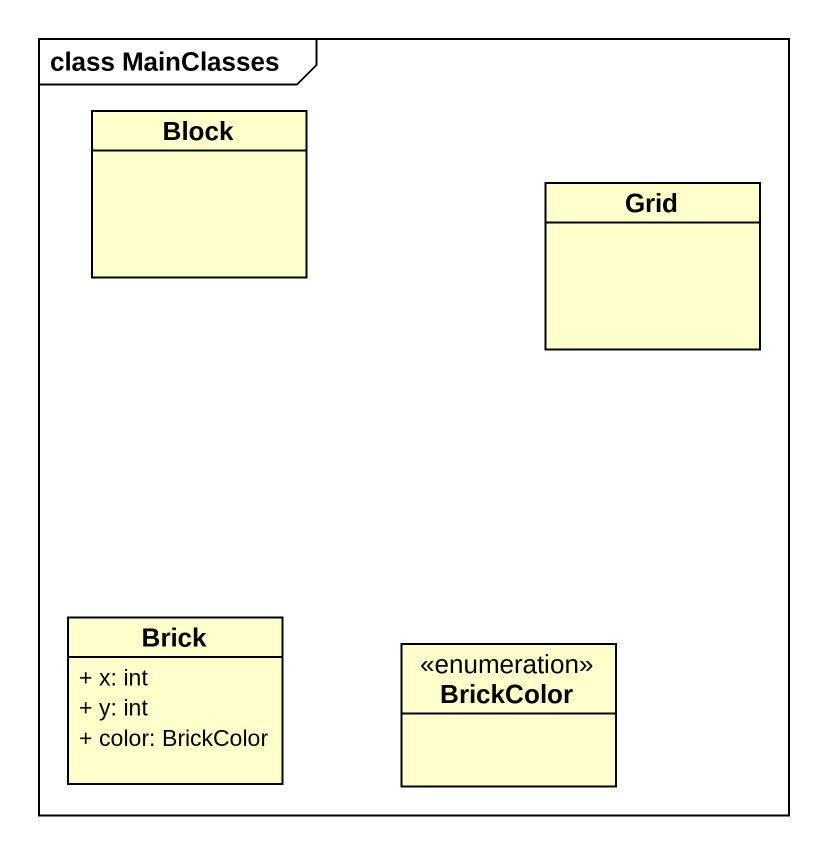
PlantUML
@startuml
mainframe class MainClasses
hide circle
hide empty members
skinparam classAttributeIconSize 0
class Block
class Grid
class Brick {
  + x: int
  + y: int
  + color: BrickColor
}
enum BrickColor
@enduml
